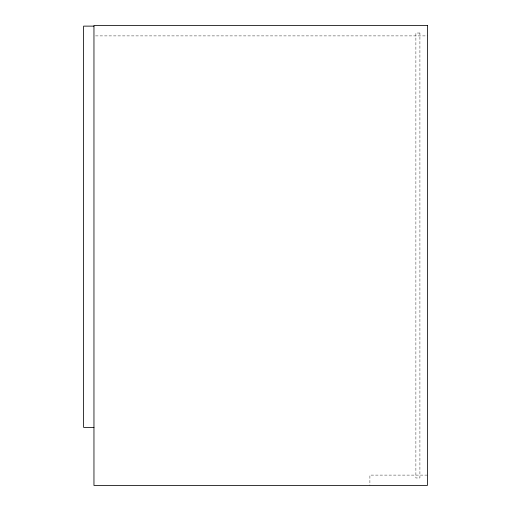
<?xml version="1.0" encoding="UTF-8"?>
<svg xmlns="http://www.w3.org/2000/svg" width="511" height="511" viewBox="0 0 511 511"><rect width="100%" height="100%" fill="white"/><g stroke="black" fill="none" stroke-linecap="round" stroke-linejoin="round"><path stroke-width="0.38" stroke-dasharray="2.56 1.92" d="M95.557 35.898L427.388 35.898M427.388 475.102L369.9 475.102L369.9 485.45M419.914 33.023L415.89 33.023L415.89 477.977L419.914 477.977L419.914 33.023"/><path stroke-width="0.77" d="M93.96 26.125L83.612 26.125L83.612 427.388L93.96 427.388M427.388 25.55L93.96 25.55L93.96 485.45L427.388 485.45L427.388 25.55"/></g></svg>
